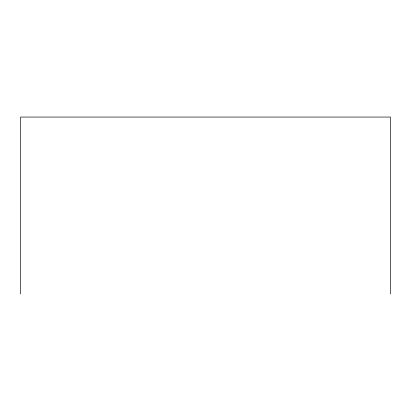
<?xml version="1.0" encoding="UTF-8"?>
<svg xmlns="http://www.w3.org/2000/svg" width="411" height="411" viewBox="0 0 411 411"><rect width="100%" height="100%" fill="white"/><g stroke="black" fill="none" stroke-linecap="round" stroke-linejoin="round"><path stroke-width="0.62" d="M390.45 293.942L390.45 117.058L20.55 117.058L20.55 293.942"/></g></svg>
